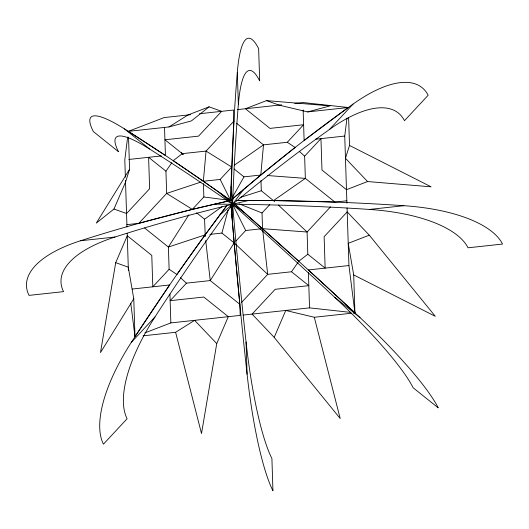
<?xml version="1.0" encoding="UTF-8"?>
<svg xmlns="http://www.w3.org/2000/svg" width="529" height="529" viewBox="0 0 529 529"><rect width="100%" height="100%" fill="white"/><g stroke="black" fill="none" stroke-linecap="round" stroke-linejoin="round"><path stroke-width="0.79" d="M199.493 113.735L233.553 110.039L233.911 121.148L230.67 200.491L231.775 202.686M127.641 137.057L124.811 159.89L125.373 177.169M346.918 203.176L344.743 136.052L346.971 118.112M115.712 262.668L100.477 352.612L133.771 298.773L128.282 267.165L115.712 262.668L127.271 235.742L151.783 255.381L152.802 286.804L169.115 269.268L168.401 247.05L188.84 214.847M216.745 343.605L201.509 433.549L175.615 332.298L194.646 320.329L216.745 343.605L228.297 316.679L203.784 297.04L170.133 300.69L186.453 283.154L210.244 280.575L239.835 304.281L240.199 315.39L170.854 322.908L144.913 332.886M274.194 337.376L285.746 310.45L314.305 317.268L340.193 418.512L274.194 337.376L252.095 314.1L275.173 289.303L308.824 285.653L291.486 271.767L267.694 274.353L234.168 242.897L221.916 233.077L228.105 210.026M129.579 169.28L125.532 182.108L113.98 209.034L96.285 223.119L129.579 169.28L128.534 137.123M349.51 145.442L345.463 158.27L367.562 181.546L431.109 186.823L349.51 145.442L348.604 117.405M231.477 199.056L230.67 200.491L228.667 201.926M232.687 196.907L243.975 176.858L260.797 175.033L295.089 147.485L287.3 142.275L263.502 144.853L260.797 175.033L232.548 198.904M210.244 280.575L234.168 242.897L231.067 205.298M130.762 303.249L134.994 336.702L169.624 284.979L132.257 289.032M126.907 224.633L138.803 223.344L166.655 193.409L165.941 171.198L171.859 162.667M291.486 271.767L298.766 261.273L307.805 254.237L307.091 232.013L330.486 206.872M226.802 205.695L205.087 234.896L176.904 274.478L169.115 269.268M233.911 121.148L206.052 151.076L203.354 181.262L230.67 200.491L233.031 199.737M203.427 183.616L203.857 196.973L192.325 209.372L138.803 223.344M220.176 179.437L231.715 167.038L206.052 151.076L182.26 153.661L173.221 160.697L203.354 181.262L220.176 179.437L230.67 200.491A976.19 393.087 -1.9 0 0 80.501 240.755A131.291 52.867 -1.9 0 0 29.035 295.38L63.553 291.638A131.291 52.867 -1.9 0 1 115.018 237.012A976.19 393.087 -1.9 0 1 248.511 200.517M287.3 142.275L303.613 124.745L269.962 128.388L245.449 108.749L266.53 100.609L330.076 105.886L307.66 111.917L279.1 105.106L266.53 100.609M154.984 316.944A131.291 53.098 -51.3 0 0 127.105 418.743L103.439 444.175A131.291 53.098 -51.3 0 1 131.318 342.382L154.984 316.944A976.19 394.793 -51.3 0 1 243.201 189.904M346.839 200.795L334.943 202.085L305.352 178.379L304.631 156.161L320.951 138.631L321.969 170.047L346.482 189.686L367.562 181.546M329.428 129.499L353.094 104.068A131.291 53.098 -51.3 0 1 428.146 95.26L404.48 120.691A131.291 53.098 -51.3 0 0 329.428 129.499A976.19 394.793 -51.3 0 0 220.031 214.8M235.815 241.125L245.707 230.499L262.536 228.673L307.084 232.019L278.353 205.054M241.508 302.489L267.694 274.353L262.536 228.673L262.027 212.962L269.717 204.697M182.26 153.661L164.929 139.775L198.58 136.125L221.651 111.328L209.087 106.838L191.392 120.923L168.969 126.947L128.349 131.351L165.432 155.486L164.526 127.449M294.693 103.413L302.899 102.527L348.28 107.513L304.122 140.45L303.137 109.946M205.272 236.529L204.578 219.191L221.975 206.72M234.42 165.147L263.502 144.847L236.483 123.211M236.344 200.498L273.566 200.564L305.352 178.379L267.277 175.522M168.969 126.947L188 114.978L209.087 106.838M353.703 274.935L435.301 316.316L369.295 235.18L348.214 243.327L353.703 274.935L354.926 312.864L353.299 313.036M128.349 131.351L164.208 117.557L190.466 114.714M201.007 182.036L166.661 193.416L192.325 209.372L230.67 200.491A976.19 165.24 83.8 0 1 237.323 72.242A131.291 22.225 83.8 0 1 258.641 48.655L259.679 80.884A131.291 22.225 83.8 0 0 238.361 104.464A976.19 165.24 83.8 0 0 232.125 218.127M205.087 234.896L168.401 247.05L144.596 227.986M240.1 197.489L261.306 190.744L274.763 201.688M237.514 109.609L281.56 104.835M307.66 111.917L348.28 107.513M128.878 159.447L161.371 155.923M315.496 139.22L344.743 136.052M80.501 240.755L115.018 237.012M369.394 209.438L403.911 205.695A131.291 52.867 -1.9 0 1 502.55 244.054L468.033 247.797A131.291 52.867 -1.9 0 0 369.394 209.438A976.19 393.087 -1.9 0 0 214.721 204.181M209.894 234.38L221.916 233.077M348.935 265.545L308.314 269.949L354.926 312.864L348.935 265.545L347.07 207.937M243.366 315.046L309.544 307.871L350.066 312.328M143.121 335.822L175.615 332.298M314.305 317.268L351.679 313.214M273.566 200.564L334.943 202.085M353.306 312.685L354.926 312.864M203.857 196.973L227.424 200.061M229.044 200.279L230.67 200.491A976.19 161.114 42.9 0 0 124.408 128.858A131.291 21.669 42.9 0 0 93.322 131.549L118.463 151.691A131.291 21.669 42.9 0 1 149.548 148.999A976.19 161.114 42.9 0 1 243.922 212.208M113.98 209.034L126.55 213.524L149.628 188.727L148.609 157.311L165.941 171.198M239.082 203.837L262.027 212.962M181.731 152.934C179.728 152.154 185.95 157.04 181.989 153.132M234.168 169.002L243.975 176.858M307.805 254.237L325.143 268.124L324.125 236.701L347.203 211.904L369.295 235.18M124.408 128.858L149.548 148.999M334.857 297.45L360.004 317.592A131.291 21.669 42.9 0 1 438.263 407.885L413.123 387.744A131.291 21.669 42.9 0 0 334.857 297.45A976.19 161.114 42.9 0 0 219.31 192.496M196.609 212.803L204.578 219.191M234.287 203.685L298.766 261.273M299.262 151.281L304.631 156.161M180.482 277.732L186.453 283.154M232.502 204.148L245.707 230.499M205.735 240.609L210.244 280.575M234.168 242.897L239.835 304.281M308.394 272.422L309.544 307.871M260.976 180.534L261.306 190.744M237.323 72.242L238.361 104.464M246.051 341.979L247.089 374.208A131.291 22.225 83.8 0 0 272.944 490.78L271.906 458.55A131.291 22.225 83.8 0 1 246.051 341.979A976.19 165.24 83.8 0 1 231.107 186.578M169.921 294.051L170.854 322.908M133.771 298.773L134.994 336.702M125.479 180.462L126.986 227.014M127.191 233.362L128.388 270.458M131.318 342.382A976.19 394.793 -51.3 0 1 226.915 205.47M232.443 198.97A976.19 394.793 -51.3 0 1 353.094 104.068M236.913 200.458A976.19 393.087 -1.9 0 1 403.911 205.695M234.724 204.055A976.19 161.114 42.9 0 1 360.004 317.592M247.089 374.208A976.19 165.24 83.8 0 1 231.1 205.867"/></g></svg>
